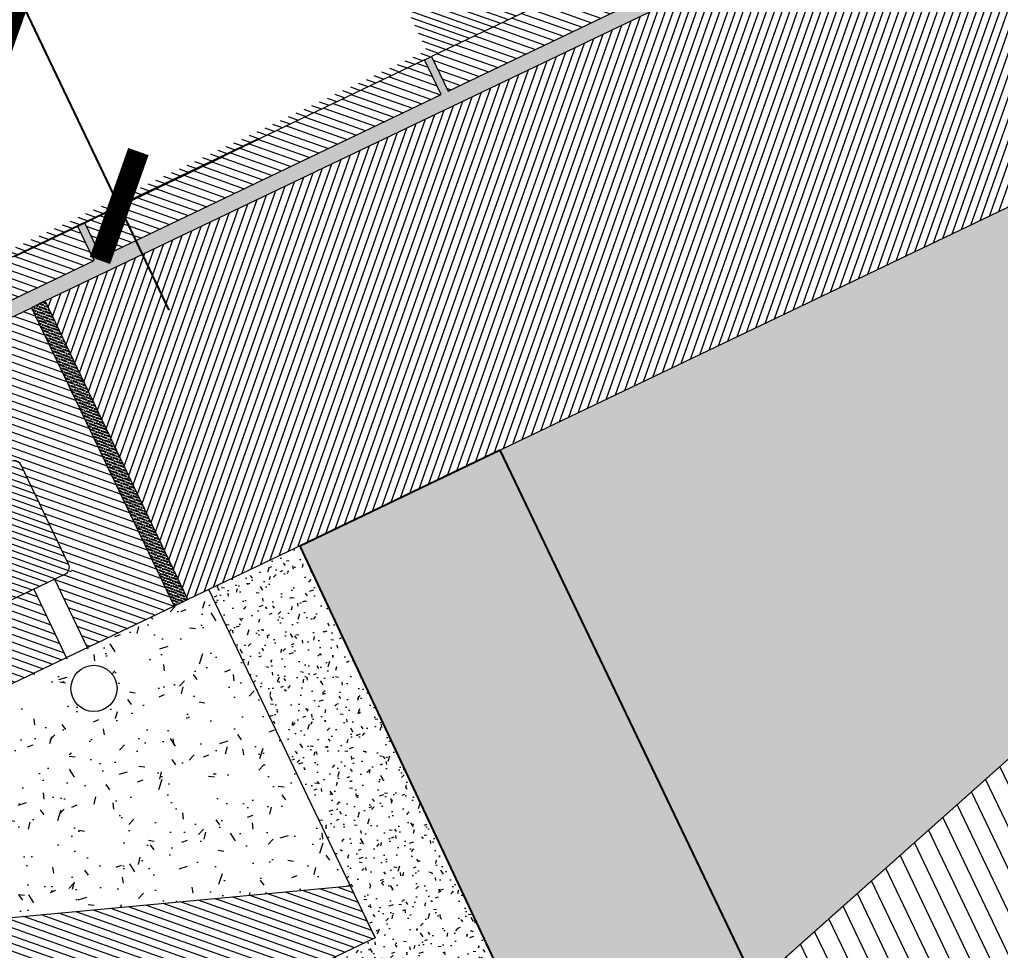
# Model space of a CAD drawing. Header units: metres. Extents: x 679304 to 680626, y 2747329 to 2750056.
# Drawn here: x 679529.998 to 679531.273, y 2747452.899 to 2747454.108 of the extents above; entities that cross this region are included whole.
import ezdxf

# ---------------------------------------------------------------- set-up
doc = ezdxf.new("R2010")
doc.units = ezdxf.units.M
doc.linetypes.add('DASH_1', pattern=[0.4, 0.1, -0.3])
doc.layers.add('00_Aux', color=5, linetype='Continuous', plot=False)
for name, color, linetype in [('01-TX-Dimensions_1-100', 157, 'Continuous'), ('02-L-Waterfeatures 02', 152, 'Continuous'), ('COTAUX', 7, 'Continuous')]:
    doc.layers.add(name, color=color, linetype=linetype)
for name, color, linetype, lineweight in [('02-L-projecció', 6, 'Continuous', 5), ('02-L-seccionat', 4, 'Continuous', 5), ('3-TR Formigó', 252, 'Continuous', 0), ('3-TR terra compactada', 45, 'Continuous', 0), ('3-TR Tot-u', 37, 'Continuous', 0)]:
    doc.layers.add(name, color=color, linetype=linetype, lineweight=lineweight)
doc.layers.add('3-TR grava', color=251, linetype='Continuous', lineweight=5, true_color=0x666666)
doc.layers.add('3-TR tot_u', color=8, linetype='Continuous', lineweight=5, true_color=0x787878)
doc.layers.add('EIT_3 TR sorra', color=9, linetype='Continuous', true_color=0xd8ceb0)
doc.styles.get("Standard").update_dxf_attribs({"font": 'arial.ttf'})
doc.dimstyles.new('E100', dxfattribs={"dimscale": 0.03, "dimtxt": 7, "dimasz": 0.5, "dimexe": 0.1, "dimexo": 15, "dimgap": 4, "dimtad": 1, "dimzin": 0, "dimdsep": 46, "dimtxsty": 'Standard', "dimblk1": 'LINCOT200', "dimblk2": 'LINCOT200', "dimsah": 1, "dimcen": 0.1, "dimdle": 0.1, "dimclrt": 256, "dimadec": 0, "dimazin": 0, "dimtfac": 0.0153846153846154, "dimtofl": 0, "dimtmove": 0, "dimatfit": 3, "dimldrblk": 'LINCOT200', "dimfxl": 1, "dimtolj": 1, "dimtzin": 0, "dimarcsym": 0})
pattern_1 = [(44.99999999989515, (-45.99746788525954, 30.80656202230603), (-0.0067351920907895, 0.0067351920908142), [])]

# ---------------------------------------------------------------- blocks, each defined once
blk = doc.blocks.new('Bench')
at = {"layer": '3-TR Formigó'}
h = blk.add_hatch(dxfattribs=at)
h.set_pattern_fill('ANSI31', color=256, scale=0.003, angle=-18.27604261032588, style=0)
h.set_pattern_definition([(44.99999999989514, (-45.49588849255814, 30.80655877431855), (-0.0067351920907895, 0.0067351920908142), [])])
h.paths.add_polyline_path([(0, -4.656613e-10), (0.50157939363271, -3.2475218177e-06), (0.50157939363271, -0.1000032475218177), (0.2407935219807274, -0.1000032475218177), (0.0750000006519258, -0.5499999993480742), (4.656613e-10, -0.5499999998137355)])
at = {"layer": '02-L-seccionat'}
blk.add_lwpolyline([(0, -4.656613e-10), (0.50157939363271, -3.2475218177e-06), (0.50157939363271, -0.1000032475218177), (0.2407935219807274, -0.1000032475218177), (0.0750000006519258, -0.5499999993480742), (4.656613e-10, -0.5499999998137355)], close=True, dxfattribs=at)
blk = doc.blocks.new('WaterFall Channel')
at = {"layer": '3-TR Formigó'}
h = blk.add_hatch(dxfattribs=at)
h.set_pattern_fill('ANSI31', color=256, scale=0.003, angle=-18.27604261032588, style=0)
h.set_pattern_definition(pattern_1)
h.paths.add_polyline_path([(0.0985192004591227, -5.11142425239e-05), (-1.8626451e-09, -4.21903096139e-05), (-1.5869736671e-06, -0.3450375250540674), (0.0985192018561065, -0.3450375245884061)])
h = blk.add_hatch(dxfattribs=at)
h.set_pattern_fill('ANSI31', color=256, scale=0.003, angle=-18.27604261032588, style=0)
h.set_pattern_definition(pattern_1)
edge = h.paths.add_edge_path()
edge.add_line((0.2580314185521884, -0.3999952720651739), (0.0985192027874291, -0.3999831625260413))
edge.add_line((0.0985192027874291, -0.3999831625260413), (0.0985033484175801, -0.3750360794365406))
edge.add_line((0.0985033484175801, -0.3750360794365406), (8.1320758909e-06, -0.3750389693304896))
edge.add_line((8.1320758909e-06, -0.3750389693304896), (2.6109628379e-06, -0.4999805477447808))
edge.add_line((2.6109628379e-06, -0.4999805477447808), (0.4298762682080269, -0.500012955442071))
edge.add_line((0.4298762682080269, -0.500012955442071), (0.4298762682080269, -0.1000000004656613))
edge.add_line((0.4298762682080269, -0.1000000004656613), (0.4998762682080269, -0.1000000004656613))
edge.add_line((0.4998762682080269, -0.1000000004656613), (0.4998762686548926, -0.025056634781127))
edge.add_arc((0.4898366796350784, -0.0264500663910761), 0.0101358275112779, 7.901811386936648, 96.45579607710752)
edge.add_line((0.4886970412917436, -0.0163785112090409), (0.3952812625161918, -0.0274717642880464))
edge.add_line((0.3952812625161918, -0.0274717642880464), (0.2580314185521884, -0.3999952720651739))
at = {"layer": '02-L-seccionat'}
blk.add_lwpolyline([(4.656613e-10, -4.656613e-10), (0.0985192032530904, -4.656613e-10), (0.0985192032530904, -0.3899839207848978, 0.4141913255382975), (0.1085184440340928, -0.3999839207560771), (0.2510580586641579, -0.399994742634442, 0.314238486140348), (0.260442213579803, -0.3934518925298635), (0.3931626223038822, -0.0332221772634832, -0.282040070461689), (0.401366789720167, -0.0267490995061677), (0.4886970412917436, -0.0163785112090409, -0.4492722296790671), (0.4998762696050108, -0.0263087381608784), (0.4998762682080269, -0.1000000004656613), (0.439876268208027, -0.1000000004656613, 0.4142135623730951), (0.4298762682080269, -0.1100000004656613), (0.4298762682080269, -0.500012955442071), (-2.2654421628e-06, -0.4999805482104421), (4.656613e-10, -4.656613e-10)], format="xyb", dxfattribs=at)
blk = doc.blocks.new('General Section WaterFalls')
at = {"layer": '02-L-Waterfeatures 02', "lineweight": 9, "transparency": 33554687}
h = blk.add_hatch(dxfattribs=at)
h.set_pattern_fill('ANSI31', color=256, scale=0.0025, angle=2.6278252e-09)
h.set_pattern_definition([(45.00000000262781, (46.29637361550703, -32.83155877655372), (-0.0056126600759256, 0.0056126600754108), [])])
edge = h.paths.add_edge_path()
edge.add_line((46.09598154760897, -30.88661313755438), (46.09598154667764, -31.28154518356407))
edge.add_line((46.09598154667764, -31.28154518362135), (46.25549376500354, -31.28160677019521))
edge.add_line((46.25549376476556, -31.28160677035339), (46.39274360872956, -30.90908326257626))
edge.add_line((46.39274360937998, -30.90908326255158), (46.486159388104, -30.89794053331695))
edge.add_arc((46.48729880480096, -30.90801237383857), 0.0101360861858358, 7.903237830834428, 96.4543695149469, ccw=False)
edge.add_line((46.49733861535787, -30.90661865682341), (46.49792483921658, -32.70914748065175))
edge.add_line((46.49792483868077, -32.70914748054929), (46.79716845974326, -32.70914748101495))
edge.add_line((46.79716845927759, -32.70914748101495), (46.79733861138406, -31.98914748081005))
edge.add_line((46.79733861191198, -31.98914748057723), (46.50733861234039, -31.98914748057723))
edge.add_line((46.50733861234039, -31.98914748104289), (46.50733861326382, -30.88661313745193))
edge.add_line((46.50733861373737, -30.88661313732155), (46.09598154807463, -30.88661313778721))
at = {"layer": '3-TR Formigó'}
h = blk.add_hatch(dxfattribs=at)
h.set_pattern_fill('ANSI31', color=256, scale=0.003, style=0)
h.set_pattern_definition([(44.99999999999999, (44.29588295333087, -32.3915415101219), (-0.0067351920908019, 0.0067351920908019), [])])
h.paths.add_polyline_path([(46.49733861489221, -30.99161149864085), (46.44733861461282, -30.99161149864085), (46.44733861461282, -31.48158231610433), (46.49733861489221, -31.48158231610433)])
h = blk.add_hatch(dxfattribs=at)
h.set_pattern_fill('ANSI31', color=256, scale=0.003, angle=90, style=0)
h.set_pattern_definition([(134.9999999999999, (44.14600042300299, -32.14154150988907), (-0.0067351920908019, -0.0067351920908019), [])])
h.paths.add_polyline_path([(47.14766535488888, -33.0315620219335), (46.42745608417317, -33.03156202239916), (46.42746108258143, -31.40160864125937), (45.99746559327468, -31.4016078687273), (45.99745659949258, -33.03156271972694), (44.99754665372893, -33.03156246221624), (44.99754665372893, -33.38156245509163), (47.14766535395756, -33.38156245555729)])
h = blk.add_hatch(dxfattribs=at)
h.set_pattern_fill('ANSI31', color=256, scale=0.003, style=0)
h.set_pattern_definition([(44.99999999999999, (44.29588295286521, -32.89151235669852), (-0.0067351920908019, 0.0067351920908019), [])])
h.paths.add_polyline_path([(46.49733861489221, -31.49158234521747), (46.44733861414716, -31.4915823447518), (46.44733861461282, -31.98155316221528), (46.49733861442655, -31.98155316174962)])
h = blk.add_hatch(dxfattribs=at)
h.set_pattern_fill('ANSI31', color=256, scale=0.003, style=0)
h.set_pattern_definition([(44.99999999999999, (44.29588295286521, -33.39148320257664), (-0.0067351920908019, 0.0067351920908019), [])])
h.paths.add_polyline_path([(46.49733861396089, -31.99155319109559), (46.44733861461282, -31.99155319132842), (46.44733861414716, -32.69914748053998), (46.49733861489221, -32.69914748100564)])
at = {"layer": '3-TR grava'}
h = blk.add_hatch(dxfattribs=at)
h.set_pattern_fill('GRAVEL', color=256, scale=0.0025, angle=-65.4594079214056)
h.set_pattern_definition([(162.5533795785943, (44.37263606768101, -27.40675754519179), (-0.7308664413105134, 0.2247454003224838), [0.008543036, -0.8457620909891242]), (119.5103330785944, (44.36448602564633, -27.40419619204477), (0.3742512880765163, -0.6667924889896534), [0.014660118, -1.451351222338099]), (67.05103917859438, (44.3572647399269, -27.39143798081205), (-0.3716630592082974, -0.8677521653213359), [0.010337038, -1.023368069852498]), (201.8142810785943, (44.33253793139011, -27.37550355959684), (1.181651354603073, 0.4697151542846625), [0.013350113, -1.321660935643449]), (227.3742462585944, (44.32014377834275, -27.38046445068903), (0.5612966858302837, 0.6053067655956637), [0.0130908425, -1.295995193633598]), (291.8142810785943, (44.31127855973318, -27.3900966111105), (-0.4697151542846621, 1.181651354603073), [0.013350113, -1.321660935643448]), (332.2348325485944, (44.31623945059254, -27.40249076345936), (-0.9205000676641382, 0.487190799820997), [0.0176548415, -1.747827882856173]), (6.795920448594388, (44.33186157746241, -27.41071524261497), (1.455422802273855, 0.1758798357438446), [0.016667988, -1.650131415047624]), (55.97015769859439, (44.34841246111318, -27.40874286484905), (0.5399387022612131, 0.8049723273507519), [0.013395325, -1.3261386424678]), (109.7769503785943, (44.3559088227339, -27.39764152769931), (0.2323495932458333, -0.6617765230940462), [0.015292832, -0.7493484237499995]), (156.9380298785944, (44.35073435259982, -27.38325072033331), (-0.9518899865877168, 0.403052978445805), [0.019776948, -1.957919312804424]), (73.35466690859441, (44.35807050438597, -27.4329535306897), (0.1619655624356716, 0.5625907985248249), [0.0067501135, -0.6682641456085991]), (106.0098264785943, (44.36000405903905, -27.42648624419235), (0.2273336257813092, -0.803678214579225), [0.0128420495, -1.271365974925999]), (159.5405920785943, (44.35646218433975, -27.41414225194603), (-0.0577638701662641, -0.0263739512287361), [0.0089802335, -0.0808223277106999]), (137.7391825885944, (44.36154767265543, -27.40693390672095), (0.2473974964595234, -0.2360714483909447), [0.004836033, -0.4787655592223493]), (226.3420015685944, (44.35796857997774, -27.40368165401742), (0.1469176592604953, 0.1368857238627072), [0.0068391405, -0.3351188247499998]), (325.5043486085944, (44.35324715077877, -27.40862960414961), (0.1946495940143111, -0.120543708048443), [0.0111079915, -0.3591574538227498]), (96.10564325859436, (44.36240199115127, -27.41492052911781), (-0.0050159677013599, -0.1419016915615013), [0.0080321785, -0.1927724529206998]), (310.9301324125944, (44.34267168771476, -27.37017860938795), (0.4370311227861185, -0.4985168479763861), [0.0112522, -1.113970666813473]), (4.886768018594398, (44.3500434528105, -27.37867977004498), (-0.7408983767459328, -0.0590579828264785), [0.0094399735, -0.9345553919549985]), (227.7391825885943, (44.37395476549863, -27.40964573854581), (0.236071448391113, 0.2473974964597082), [0.0096720025, -0.4739295897223499]), (278.1510517485945, (44.36745026055723, -27.416803924134), (-0.0904479018345022, 0.6567605553424389), [0.0112522, -1.113970666813498]), (273.9845468585944, (44.30685808882117, -27.38653045939282), (-0.0163420158111444, 0.3415672532887592), [0.01085088, -0.5316933578276491]), (229.3157326785944, (44.30761208897457, -27.39735511527397), (0.5035328153719132, 0.578932814619784), [0.009091803, -0.9000898345179997]), (1.342001568594386, (44.31645463546738, -27.4365973288659), (0.3415672532877387, 0.0163420158326072), [0.0096720025, -0.4739295897223496]), (311.8946167185944, (44.32612401433289, -27.43637080769986), (-0.5739168466802448, 0.6454345072093443), [0.0106445685, -1.053809399504999]), (3.984546858594381, (44.30353139946237, -27.40829303232022), (-0.3415672532888744, -0.0163420158087717), [0.00542544, -0.5371187978276493]), (35.85052455259439, (44.31487219780684, -27.43313149688765), (0.204681529436305, 0.1632596750812058), [0.003237865, -0.3205498741131498]), (100.5043486105944, (44.31749665224924, -27.4312351604458), (0.0213579835199402, -0.1996655617274969), [0.0130908425, -0.2487263647267249]), (120.5495980385944, (44.31511005572974, -27.41836368874647), (0.3215033824824281, -0.5512647504169875), [0.012131675, -1.201034121583424]), (238.2306596085943, (44.34804840199649, -27.41100325947627), (0.0891537890961093, 0.1105117726299222), [0.009158097, -0.2197944089919999]), (287.6978186685944, (44.3432266539894, -27.41878924379125), (0.3328294306101221, -1.034733695266432), [0.015988919, -1.582900226625772]), (355.4859879785944, (44.348087225575, -27.43402142962441), (-0.5098428960780156, 0.0464378220719186), [0.006537706, -0.6472348079527493]), (24.54059207859437, (44.35460467170924, -27.43453596718609), (0.031389918937525, 0.0841378213949922), [0.00381, -0.05969]), (54.7970292385944, (44.31631549168378, -27.41641719266772), (-0.2988512862779227, -0.4156731392452753), [0.008821674, -0.8733485193299996]), (342.5533795785944, (44.32140098046511, -27.40920884767547), (0.7308664413097113, -0.224745400325036), [0.017086072, -0.8372190549891247]), (294.5405920785944, (44.33770106593146, -27.41433155420236), (0.0841378213949922, -0.031389918937525), [0.01651, -0.04699]), (259.8454385785944, (44.3445582925342, -27.42935016006232), (-0.1406075784639758, -0.7622563603398059), [0.010040239, -0.9939829181034994]), (188.5951961785943, (44.34278815845027, -27.43923311890103), (-0.2574294318929431, -0.0477319347531757), [0.009245727, -0.4530412509692998]), (142.1865674385944, (44.33364625880495, -27.44061491778121), (-1.078743774950314, 0.8337740209468908), [0.0150536275, -1.490311610573449]), (109.9666708185943, (44.32175370352342, -27.43138563912362), (-0.2850974958072773, 0.7773042633900631), [0.0159257365, -1.576646161405999])])
h.paths.add_polyline_path([(45.99745921650901, -31.85156254423783), (45.22670621238648, -31.85156099428423), (45.56926759378984, -33.03156259120442), (45.99745608447119, -33.03156259120442)])
edge = h.paths.add_edge_path(flags=16)
edge.add_arc((45.88849268341436, -32.92894618026912), 0.0750000000000028, 0, 360)
at = {"layer": '3-TR terra compactada'}
h = blk.add_hatch(dxfattribs=at)
h.set_pattern_fill('LINE', color=256, scale=0.0075)
h.set_pattern_definition([(360, (-1.593222050461918, -1.450000001117587), (0, 0.0238125), [])])
edge = h.paths.add_edge_path(flags=16)
edge.add_arc((87.91270721703766, -34.89102650922723), 0.0300000000000011, 0, 360)
h.paths.add_polyline_path([(60.86794612370431, -34.06345526850782), (60.86794612370431, -34.8165326055605), (77.28848761087283, -34.81653260439634), (77.28848760994151, -35.96653260430321), (94.02980208816007, -35.96653260337189), (94.02346620196477, -34.53352967253886), (88.77741158520803, -34.42881766473874), (88.7764219455421, -34.4783984052483), (88.67512278445065, -34.85645277681761), (84.06023222394288, -34.76436978625134), (83.96552849235012, -34.41241660504602), (83.95774579746649, -34.38224918977358), (83.95875280490145, -34.33179827523418), (79.98875382728875, -34.25026744417846), (79.98875382775441, -35.78771875007078), (77.43852502759546, -35.78771875007078), (77.43852502852678, -35.43748732609675), (78.61814005719498, -35.43770227907226), (78.05505687510595, -33.4629564518109), (67.10211191978306, -33.3788115279749), (67.01179703883827, -33.17811179091223), (66.85097349714488, -33.17687627975829), (63.56725041614845, -33.15126436809078), (63.56725041707978, -34.70336046814919), (61.01713174395263, -34.70336046768352), (61.0171317444183, -34.35336060426198), (62.10765844490379, -34.35336060402915), (61.58575402200222, -32.50950451311656), (50.68157043308019, -32.42573419259861), (50.59114177431911, -32.2250335814897), (50.42511908290908, -32.2237581287045), (47.14811543934047, -32.19819437991828), (47.14721526950597, -33.38156245509163), (44.99754665372893, -33.38156245509163), (44.99754665279761, -33.03156259073876), (45.56926759378984, -33.03156259120442), (45.14311256445944, -31.55625739693642), (34.2616229839623, -31.47266142093577), (34.17091776337475, -31.2719586850144), (34.00475173024461, -31.27068213094026), (30.72633214015514, -31.24511096207425), (30.72633214108646, -32.37863686797209), (28.57621343620122, -32.37863686820492), (28.57621343526989, -32.02863700361922), (29.14793437626213, -32.02863700361922), (28.72177934786305, -30.55333180958405), (17.8412764519453, -30.4697434140835), (17.68143947003409, -31.50181839196012), (28.27606689184904, -31.50181839149445), (28.27606689091772, -32.61037793336436), (44.44740463607013, -32.61037793196738), (44.44740463700145, -34.06345526920631)])
at = {"layer": '3-TR Tot-u'}
h = blk.add_hatch(dxfattribs=at)
h.set_pattern_fill('EARTH', color=256, scale=0.005, angle=-84.07414778341365)
h.set_pattern_definition([(275.9258522165863, (44.29588295286521, -32.63154151011259), (0.0348582512672567, -0.0283024260194916), [0.03175, -0.03175]), (275.9258522165863, (44.30772558040916, -32.63031229283661), (0.0348582512672567, -0.0283024260194916), [0.03175, -0.03175]), (275.9258522165863, (44.31956820748746, -32.62908307556063), (0.0348582512672567, -0.0283024260194916), [0.03175, -0.03175]), (5.925852216586345, (44.32392548862845, -32.63262087898329), (0.0283024260194916, 0.0348582512672567), [0.03175, -0.03175]), (5.925852216586345, (44.32515470543876, -32.64446350559592), (0.0283024260194916, 0.0348582512672567), [0.03175, -0.03175]), (5.925852216586345, (44.3263839231804, -32.65630613290705), (0.0283024260194916, 0.0348582512672567), [0.03175, -0.03175])])
h.paths.add_polyline_path([(34.26260966900736, -31.4726690009702), (45.14311256445944, -31.55625739693642), (45.22670621238648, -31.85156099428423), (45.99745839787646, -31.85156254423783), (45.99745968589559, -31.56282083503902), (45.37285237573087, -31.55802235053852), (45.31806802144274, -31.35759557317943), (34.17091776337475, -31.2719586850144)])
at = {"layer": '3-TR tot_u'}
h = blk.add_hatch(dxfattribs=at)
h.set_pattern_fill('AR-CONC', color=256, scale=0.0005, angle=90.27678088138285)
h.set_pattern_definition([(140.2767808813828, (44.29585058521479, -32.3915415094234), (0.0075294083191467, 0.0911297702543663), [0.009525, -0.104775]), (85.27678088138289, (44.29585058521479, -32.3915415094234), (-0.0954421824638195, -0.0180829760590076), [0.00762, -0.083820292085]), (190.7282255813828, (44.29647803399712, -32.38394738663919), (-0.0879127702495888, 0.0730467939738314), [0.0080950044, -0.0890451222999999]), (136.4609808813827, (44.27045088075101, -32.39166420977563), (0.0203661653687272, 0.135639486306251), [0.0142875, -0.1571624999999998]), (186.9123384913827, (44.27214804850518, -32.38036092976108), (-0.1242850351344667, 0.1181030589831279), [0.01214251157, -0.13356780408]), (81.46093205138288, (44.27045088075101, -32.39166420977563), (-0.1242850351284049, 0.1181030589898943), [0.011429983535, -0.12572986596]), (111.2767808813828, (44.27673945715651, -32.37893368327059), (0.0507657992262747, 0.0760533183296827), [0.009525, -0.104775]), (56.27678088138284, (44.27673945715651, -32.37893368327059), (-0.092242182622578, 0.0304557734766822), [0.00762, -0.08382]), (161.7282258813828, (44.2809699405916, -32.37259590672329), (-0.041476383870818, 0.1065090916350389), [0.0080950044, -0.0890449687999999]), (127.7767808813828, (44.29585058521479, -32.3915415094234), (-0.0422844862299229, 0.0013400527942813), [0, -0.082804, 0, -0.08509, 0, -0.0841375]), (97.7767808813828, (44.29585058521479, -32.3915415094234), (-0.0502510964592918, 0.0331674693315446), [0, -0.048514, 0, -0.080899, 0, -0.0320675]), (57.77678088138284, (44.29598739603534, -32.41986217931844), (0.0025368385496153, 0.0678083435244748), [0, -0.03175, 0, -0.0990600000000001, 0, -0.1314450000000001]), (47.77678088138283, (44.29604874597862, -32.43256203178316), (-0.0130708823965968, 0.0740023123926836), [0, -0.041275, 0, -0.065786, 0, -0.093345])])
edge = h.paths.add_edge_path()
edge.add_line((45.99742952594533, -30.98156202235259), (45.73664964362794, -30.98156202235259))
edge.add_line((45.73664964362978, -30.98156202211976), (45.57088849061792, -31.43155877415556))
edge.add_line((45.57088849041611, -31.43155877408572), (45.99742745672064, -31.43156099406503))
edge.add_line((45.99742745608091, -31.4315609941259), (45.99742843313805, -31.25659954655693))
edge.add_line((45.99742843303829, -31.25659954641014), (45.97191512632803, -31.25659954621855))
edge.add_arc((45.94593436457216, -31.24159954721108), 0.0299999999999999, 179.9999999999992, 330.00000176630294, ccw=False)
edge.add_arc((45.94593436457216, -31.24159954721108), 0.03, 29.999999260610423, 180, ccw=False)
edge.add_line((45.97191512631252, -31.2265995470807), (45.99742855689097, -31.2265995469849))
edge.add_line((45.99742855736986, -31.2265995470807), (45.9974295257381, -30.98156202178574))
h = blk.add_hatch(dxfattribs=at)
h.set_pattern_fill('AR-CONC', color=256, scale=0.00025, angle=90.27678088138285)
h.set_pattern_definition([(140.2767808813828, (44.29585058521479, -32.3915415094234), (0.0037647041595733, 0.0455648851271831), [0.0047625, -0.0523875]), (85.27678088138289, (44.29585058521479, -32.3915415094234), (-0.0477210912319097, -0.0090414880295038), [0.00381, -0.0419101460425]), (190.7282255813828, (44.29616430960595, -32.38774444814771), (-0.0439563851247943, 0.0365233969869157), [0.0040475022, -0.0445225611499999]), (136.4609808813827, (44.28315073344856, -32.39160286029801), (0.0101830826843636, 0.0678197431531255), [0.00714375, -0.0785812499999999]), (186.9123384913827, (44.28399931685999, -32.38595121982508), (-0.0621425175672333, 0.0590515294915639), [0.006071255785, -0.06678390204]), (81.46093205138288, (44.28315073344856, -32.39160286029801), (-0.0621425175642024, 0.0590515294949471), [0.0057149917675, -0.06286493298]), (111.2767808813828, (44.28629502141848, -32.38523759692907), (0.0253828996131373, 0.0380266591648413), [0.0047625, -0.0523875]), (56.27678088138284, (44.28629502141848, -32.38523759692907), (-0.046121091311289, 0.0152278867383411), [0.00381, -0.04191]), (161.7282258813828, (44.28841026313603, -32.38206870853901), (-0.020738191935409, 0.0532545458175194), [0.0040475022, -0.0445224843999999]), (127.7767808813828, (44.29585058521479, -32.3915415094234), (-0.0211422431149614, 0.0006700263971406), [0, -0.041402, 0, -0.042545, 0, -0.04206875]), (97.7767808813828, (44.29585058521479, -32.3915415094234), (-0.0251255482296459, 0.0165837346657723), [0, -0.024257, 0, -0.0404495, 0, -0.01603375]), (57.77678088138284, (44.29591899039223, -32.40570184472017), (0.0012684192748077, 0.0339041717622374), [0, -0.015875, 0, -0.04953, 0, -0.0657225]), (47.77678088138283, (44.29594966536387, -32.41205177083612), (-0.0065354411982984, 0.0370011561963418), [0, -0.0206375, 0, -0.032893, 0, -0.0466725])])
h.paths.add_polyline_path([(45.99742754595354, -31.43126941891387), (45.49585612071678, -31.4318503504619), (45.49559780256823, -31.20895500155166), (45.31806802144274, -31.35759557317943), (45.37285237619653, -31.55802235053852), (45.99745968589559, -31.56282083503902)])
at = {"layer": 'EIT_3 TR sorra'}
h = blk.add_hatch(dxfattribs=at)
h.set_pattern_fill('ANSI36', color=256, scale=0.001075, angle=-1.014200710357326, style=0, double=1)
h.set_pattern_definition([(43.98579928964266, (44.29588295333087, -32.3915415101219), (0.0019272751255722, 0.006603891924044), [0.0085328125000001, -0.0017065625, 0, -0.0017065625])])
h.paths.add_polyline_path([(46.42745556961744, -32.70914748124778), (46.49733861442655, -32.70914748124778), (46.49733861489221, -32.69914748100564), (46.44733861414716, -32.69914748053998), (46.44733861461282, -32.49152403697372), (46.44733861461282, -32.48152400832623), (46.44733861461282, -31.99155319132842), (46.49733861396089, -31.99155319109559), (46.49733861442655, -31.98155319108628), (46.44733861461282, -31.98155316221528), (46.44733861414716, -31.49158231588081), (46.49733861489221, -31.49158231634647), (46.49733861489221, -31.48158231610433), (46.44733861461282, -31.48158231610433), (46.44733861461282, -30.99161149864085), (46.49733861489221, -30.99161149864085), (46.49733861489221, -30.98161149863154), (46.42733861459419, -30.98161149863154)])
h = blk.add_hatch(dxfattribs=at)
h.set_pattern_fill('ANSI36', color=256, scale=0.001075, angle=-1.014200710357326, style=0, double=1)
h.set_pattern_definition([(43.98579928964266, (44.29588295379653, -27.39154150988907), (0.0019272751255722, 0.006603891924044), [0.0085328125000001, -0.0017065625, 0, -0.0017065625])])
h.paths.add_polyline_path([(45.99743095226585, -31.38159204437398), (45.99746008124202, -31.40160828083754), (46.42745557008311, -31.40160822938196), (46.42733861412852, -31.38162445370108)])
at = {"layer": '00_Aux'}
blk.add_lwpolyline([(34.26260966900736, -31.4726690009702), (45.14311256445944, -31.55625739693642), (45.22670621238648, -31.85156099428423), (45.99745839787646, -31.85156254423783), (45.99745968589559, -31.56282083503902), (45.37285237573087, -31.55802235053852), (45.31806802144274, -31.35759557317943), (34.17091776337475, -31.2719586850144)], close=True, dxfattribs=at)
at = {"layer": '02-L-projecció'}
for points in [[(30.72633214015514, -31.24511096207425), (34.00475173024461, -31.27068213094026), (34.17091776337475, -31.2719586850144), (34.2616229839623, -31.47266142093577), (45.14311256445944, -31.55625739693642), (45.56926759378984, -33.03156259120442), (44.99754665279761, -33.03156259073876), (44.99754665372893, -33.38156245509163), (47.14721526950597, -33.38156245509163), (47.14811543934047, -32.19819437991828), (50.42511908290908, -32.2237581287045), (50.59114177431911, -32.2250335814897), (50.68157043308019, -32.42573419259861), (61.58575402200222, -32.50950451311656), (62.10765844490379, -34.35336060402915), (61.0171317444183, -34.35336060426198), (61.01713174395263, -34.70336046768352), (63.56725041707978, -34.70336046814919), (63.56725041614845, -33.15126436809078), (66.85097349714488, -33.17687627975829)], [(45.99746008124202, -31.40160828083754), (45.99743095133454, -31.38159204623662)], [(46.42745557008311, -31.40160822938196), (46.42733861412852, -31.38162445370108)], [(45.49585603317246, -31.43155877478421), (45.99742745608091, -31.4315609941259)]]:
    blk.add_lwpolyline(points, dxfattribs=at)
at = {"layer": '02-L-projecció', "linetype": 'DASH_1', "ltscale": 0.05}
for points in [[(46.09596569649875, -31.2265995470807), (45.97194749535993, -31.22659954777919)], [(46.09596569789573, -31.25659954734147), (45.97194645972922, -31.25659954664298)]]:
    blk.add_lwpolyline(points, dxfattribs=at)
at = {"layer": '02-L-seccionat'}
for points in [[(46.49733861489221, -30.99161149864085), (46.44733861461282, -30.99161149864085), (46.44733861461282, -31.48158231610433), (46.49733861489221, -31.48158231610433)], [(46.49733861489221, -31.49158234521747), (46.44733861414716, -31.4915823447518), (46.44733861461282, -31.98155316221528), (46.49733861442655, -31.98155316174962)], [(46.49733861396089, -31.99155319109559), (46.44733861461282, -31.99155319132842), (46.44733861414716, -32.69914748053998), (46.49733861489221, -32.69914748100564)]]:
    blk.add_lwpolyline(points, close=True, dxfattribs=at)
for points in [[(46.42745557008311, -31.40160822938196), (46.42745556961744, -33.03156199678779), (47.14766535442322, -33.03156204801053), (47.14766535395756, -33.38156245555729), (44.99754665372893, -33.38156245509163), (44.99754665279761, -33.03156259073876), (45.99745608447119, -33.03156259120442), (45.99746008124202, -31.40160828083754), (46.42745557008311, -31.40160822938196)], [(46.49733861489221, -31.48158234497532), (46.49733861489221, -31.49158234521747)], [(46.49733861442655, -31.98155319108628), (46.49733861396089, -31.99155319109559)]]:
    blk.add_lwpolyline(points, dxfattribs=at)
blk.add_circle((45.94596673222258, -31.24159954697825), 0.03, dxfattribs=at)
for name, p in [('Bench', (45.49588848976418, -30.88155877473764)), ('WaterFall Channel', (45.99746234668418, -30.88161149830558))]:
    blk.add_blockref(name, p)
blk = doc.blocks.new('LINCOT200')
for p, q in [((0, -9.999961704014426), (0, 10.00003829598554)), ((3.695e-13, 3.82959855756e-05), (10.00000000000051, 3.82959855756e-05))]:
    blk.add_line(p, q)
at = {"const_width": 1.875}
blk.add_lwpolyline([(3.535533801624467, -3.535495714255787), (-3.535533950636761, 3.535572157214076)], dxfattribs=at)
at = {"layer": 'COTAUX'}
blk.add_line((0, 0), (-1.249999999999914, 0), dxfattribs=at)
blk = doc.blocks.new('*D247')
at = {"layer": '01-TX-Dimensions_1-100', "color": 0, "lineweight": -2, "transparency": 16777216}
for p, q in [((679530.1782498831, 2747454.223209938), (679529.9951424031, 2747454.135646151)), ((679529.9978488596, 2747454.136940405), (679529.9913775899, 2747454.150472687)), ((679530.1209193834, 2747453.879583637), (679530.0043201294, 2747454.123408122)), ((679530.3077916767, 2747453.952320888), (679530.1246841969, 2747453.8647571))]:
    blk.add_line(p, q, dxfattribs=at)
at = {"layer": 'DEFPOINTS', "color": 0, "transparency": 16777216}
for p in [(679530.5842183549, 2747454.417348033), (679530.7137601486, 2747454.146458983), (679530.1273906532, 2747453.866051354)]:
    blk.add_point(p, dxfattribs=at)
at = {"layer": '01-TX-Dimensions_1-100', "color": 0, "lineweight": -2, "transparency": 16777216, "xscale": 0.015, "yscale": 0.015, "zscale": 0.015}
for p, rotation in [((679529.9978488596, 2747454.136940405), 115.5575828870524), ((679530.1273906532, 2747453.866051354), 295.5575828870525)]:
    blk.add_blockref('LINCOT200', p, dxfattribs=dict(at, rotation=rotation))
at = {"layer": '01-TX-Dimensions_1-100', "transparency": 16777216, "insert": (679529.8220960576, 2747454.504462796), "char_height": 0.21, "attachment_point": 5, "rotation": 115.55758288705248}
blk.add_mtext('\\A1;0.30', dxfattribs=at)

msp = doc.modelspace()

# ---------------------------------------------------------------- block references
at = {"rotation": 115.5575828871377}
msp.add_blockref('General Section WaterFalls', (679521.7318272467, 2747398.310749386), dxfattribs=at)

# ---------------------------------------------------------------- dimensions: what is measured, and where the dimension line sits
at = {"layer": '01-TX-Dimensions_1-100'}
dim = msp.add_linear_dim(base=(679530.1273906532, 2747453.866051354), p1=(679530.5842183552, 2747454.417348034), p2=(679530.7137601492, 2747454.146458983), angle=115.5575828870524, dimstyle='E100', override={"dimtad": 0}, dxfattribs=at)
dim.commit()
dim.dimension.update_dxf_attribs({"geometry": '*D247', "text_midpoint": (679529.8220960578, 2747454.504462794), "dimtype": 160})

doc.saveas('drawing.dxf')
